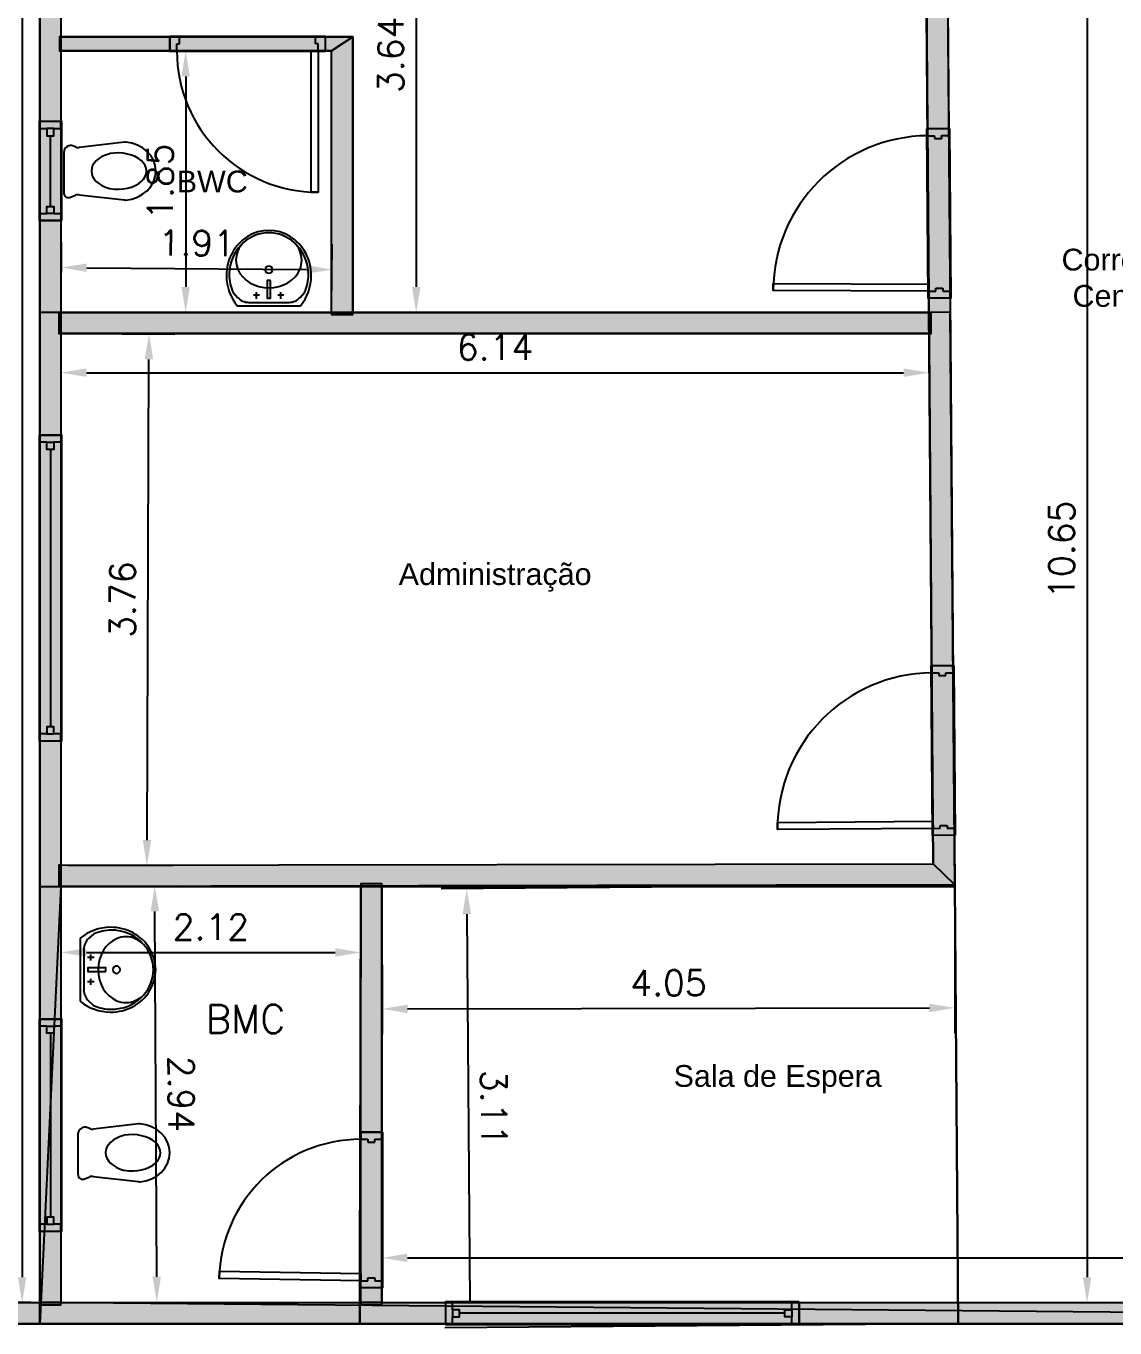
# Model space of a CAD drawing. Extents: x -7.4 to 20.1, y 0.2 to 18.5.
# Drawn here: x 2.51 to 10.21, y 1.05 to 10.26 of the extents above; entities that cross this region are included whole.
import ezdxf

# ---------------------------------------------------------------- set-up
doc = ezdxf.new("R2010")
doc.units = 0
doc.header["$MEASUREMENT"] = 0
doc.layers.get('0').update_dxf_attribs({"linetype": 'CONTINUOUS'})
doc.layers.get('Defpoints').update_dxf_attribs({"linetype": 'CONTINUOUS'})
for name, color, linetype in [('ANNOTATIONS', 7, 'CONTINUOUS'), ('BUILDING_ENVELOPE', 51, 'CONTINUOUS'), ('ENVELOPE_DE_CONSTRUçãO', 7, 'CONTINUOUS'), ('FIXTURES', 7, 'CONTINUOUS')]:
    doc.layers.add(name, color=color, linetype=linetype)
doc.styles.get("Standard").update_dxf_attribs({"font": 'txt.shx'})
doc.dimstyles.get("Standard").update_dxf_attribs({"dimtxt": 0.18, "dimasz": 0.18, "dimexe": 0.18, "dimexo": 0.0625, "dimgap": 0.09, "dimtad": 0, "dimtih": 1, "dimtoh": 1, "dimdec": 4, "dimzin": 0, "dimdsep": 46, "dimtxsty": 'Standard', "dimcen": 0.09, "dimadec": 0, "dimazin": 0, "dimtfac": 1, "dimtdec": 4, "dimtofl": 0, "dimtmove": 0, "dimatfit": 3, "dimfxl": 1, "dimtolj": 1, "dimtzin": 0, "dimarcsym": 0})

# ---------------------------------------------------------------- blocks, each defined once
blk = doc.blocks.new('*D30')
at = {"color": 0, "lineweight": -2, "transparency": 16777216}
for p, q in [((2.5404, 16.3319), (2.2981, 16.3319)), ((2.4781, 16.1519), (2.4781, 1.4122)), ((2.5404, 1.2322), (2.2981, 1.2322))]:
    blk.add_line(p, q, dxfattribs=at)
at = {"color": 0, "transparency": 16777216}
for points in [[(2.4481, 16.1519), (2.5081, 16.1519), (2.4781, 16.3319)], [(2.4481, 1.4122), (2.5081, 1.4122), (2.4781, 1.2322)]]:
    blk.add_solid(points, dxfattribs=at)
at = {"layer": 'Defpoints', "color": 0, "transparency": 16777216}
for p in [(2.6029, 16.3319), (2.4781, 1.2322), (2.6029, 1.2322)]:
    blk.add_point(p, dxfattribs=at)
at = {"color": 0, "transparency": 16777216, "insert": (2.2981, 8.782), "char_height": 0.18, "attachment_point": 5, "rotation": 90}
blk.add_mtext('\\A1;15.10', dxfattribs=at)
blk = doc.blocks.new('*D37')
at = {"color": 0, "lineweight": -2, "transparency": 16777216}
for p, q in [((9.0739, 11.8859), (10.1891, 11.8859)), ((10.0091, 11.7059), (10.0091, 1.4122)), ((9.0739, 1.2322), (10.1891, 1.2322))]:
    blk.add_line(p, q, dxfattribs=at)
at = {"color": 0, "transparency": 16777216}
for points in [[(9.9791, 11.7059), (10.0391, 11.7059), (10.0091, 11.8859)], [(9.9791, 1.4122), (10.0391, 1.4122), (10.0091, 1.2322)]]:
    blk.add_solid(points, dxfattribs=at)
at = {"layer": 'Defpoints', "color": 0, "transparency": 16777216}
for p in [(9.0114, 11.8859), (9.0114, 1.2322), (10.0091, 1.2322)]:
    blk.add_point(p, dxfattribs=at)
at = {"color": 0, "transparency": 16777216, "insert": (9.8291, 6.559), "char_height": 0.18, "attachment_point": 5, "rotation": 90}
blk.add_mtext('\\A1;10.65', dxfattribs=at)
blk = doc.blocks.new('*D38')
at = {"color": 0, "lineweight": -2, "transparency": 16777216}
for p, q in [((5.0228, 4.1184), (5.0228, 1.3693)), ((17.6265, 4.1184), (17.6265, 1.3693)), ((5.2028, 1.5493), (17.4465, 1.5493))]:
    blk.add_line(p, q, dxfattribs=at)
at = {"color": 0, "transparency": 16777216}
for points in [[(5.2028, 1.5793), (5.2028, 1.5193), (5.0228, 1.5493)], [(17.4465, 1.5793), (17.4465, 1.5193), (17.6265, 1.5493)]]:
    blk.add_solid(points, dxfattribs=at)
at = {"layer": 'Defpoints', "color": 0, "transparency": 16777216}
for p in [(5.0228, 4.1809), (17.6265, 4.1809), (17.6265, 1.5493)]:
    blk.add_point(p, dxfattribs=at)
at = {"color": 0, "transparency": 16777216, "insert": (11.3246, 1.7293), "char_height": 0.18, "attachment_point": 5}
blk.add_mtext('\\A1;12.60', dxfattribs=at)
blk = doc.blocks.new('*D40')
at = {"color": 0, "lineweight": -2, "transparency": 16777216}
for p, q in [((2.8154, 11.882), (5.4447, 11.882)), ((5.2647, 11.702), (5.2647, 8.4177)), ((2.8154, 8.2377), (5.4447, 8.2377))]:
    blk.add_line(p, q, dxfattribs=at)
at = {"color": 0, "transparency": 16777216}
for points in [[(5.2347, 11.702), (5.2947, 11.702), (5.2647, 11.882)], [(5.2347, 8.4177), (5.2947, 8.4177), (5.2647, 8.2377)]]:
    blk.add_solid(points, dxfattribs=at)
at = {"layer": 'Defpoints', "color": 0, "transparency": 16777216}
for p in [(2.7529, 11.882), (2.7529, 8.2377), (5.2647, 8.2377)]:
    blk.add_point(p, dxfattribs=at)
at = {"color": 0, "transparency": 16777216, "insert": (5.0847, 10.0598), "char_height": 0.18, "attachment_point": 5, "rotation": 90}
blk.add_mtext('\\A1;3.64', dxfattribs=at)
blk = doc.blocks.new('*D41')
at = {"color": 0, "lineweight": -2, "transparency": 16777216}
for p, q in [((2.8154, 10.0877), (3.8147, 10.0877)), ((3.6347, 9.9077), (3.6347, 8.4177)), ((2.8154, 8.2377), (3.8147, 8.2377))]:
    blk.add_line(p, q, dxfattribs=at)
at = {"color": 0, "transparency": 16777216}
for points in [[(3.6047, 9.9077), (3.6647, 9.9077), (3.6347, 10.0877)], [(3.6047, 8.4177), (3.6647, 8.4177), (3.6347, 8.2377)]]:
    blk.add_solid(points, dxfattribs=at)
at = {"layer": 'Defpoints', "color": 0, "transparency": 16777216}
for p in [(2.7529, 10.0877), (2.7529, 8.2377), (3.6347, 8.2377)]:
    blk.add_point(p, dxfattribs=at)
at = {"color": 0, "transparency": 16777216, "insert": (3.4547, 9.1627), "char_height": 0.18, "attachment_point": 5, "rotation": 90}
blk.add_mtext('\\A1;1.85', dxfattribs=at)
blk = doc.blocks.new('*D42')
at = {"color": 0, "lineweight": -2, "transparency": 16777216}
for p, q in [((2.7534, 8.3002), (2.7568, 8.7354)), ((4.6664, 8.2852), (4.6699, 8.7203)), ((2.9354, 8.554), (4.4885, 8.5418))]:
    blk.add_line(p, q, dxfattribs=at)
at = {"color": 0, "transparency": 16777216}
for points in [[(2.9356, 8.584), (2.9351, 8.524), (2.7554, 8.5554)], [(4.4887, 8.5718), (4.4882, 8.5118), (4.6685, 8.5403)]]:
    blk.add_solid(points, dxfattribs=at)
at = {"layer": 'Defpoints', "color": 0, "transparency": 16777216}
for p in [(4.6685, 8.5403), (2.7529, 8.2377), (4.666, 8.2227)]:
    blk.add_point(p, dxfattribs=at)
at = {"color": 0, "transparency": 16777216, "insert": (3.7133, 8.7279), "char_height": 0.18, "attachment_point": 5, "rotation": 359.54959}
blk.add_mtext('\\A1;1.91', dxfattribs=at)
blk = doc.blocks.new('*D43')
at = {"color": 0, "lineweight": -2, "transparency": 16777216}
for p, q in [((2.7529, 8.0252), (2.7529, 7.6313)), ((8.8917, 8.0251), (8.8917, 7.6312)), ((2.9329, 7.8113), (8.7117, 7.8112))]:
    blk.add_line(p, q, dxfattribs=at)
at = {"color": 0, "transparency": 16777216}
for points in [[(2.9329, 7.8413), (2.9329, 7.7813), (2.7529, 7.8113)], [(8.7117, 7.8412), (8.7117, 7.7812), (8.8917, 7.8112)]]:
    blk.add_solid(points, dxfattribs=at)
at = {"layer": 'Defpoints', "color": 0, "transparency": 16777216}
for p in [(2.7529, 8.0877), (8.8917, 8.0876), (8.8917, 7.8112)]:
    blk.add_point(p, dxfattribs=at)
at = {"color": 0, "transparency": 16777216, "insert": (5.8223, 7.9913), "char_height": 0.18, "attachment_point": 5, "rotation": 359.99882}
blk.add_mtext('\\A1;6.14', dxfattribs=at)
blk = doc.blocks.new('*D44')
at = {"color": 0, "lineweight": -2, "transparency": 16777216}
for p, q in [((2.8154, 8.0874), (3.5557, 8.0845)), ((3.3614, 4.5045), (3.375, 7.9052)), ((2.8004, 4.3267), (3.5407, 4.3238))]:
    blk.add_line(p, q, dxfattribs=at)
at = {"color": 0, "transparency": 16777216}
for points in [[(3.345, 7.9053), (3.405, 7.9051), (3.3757, 8.0852)], [(3.3314, 4.5046), (3.3914, 4.5044), (3.3607, 4.3245)]]:
    blk.add_solid(points, dxfattribs=at)
at = {"layer": 'Defpoints', "color": 0, "transparency": 16777216}
for p in [(2.7529, 8.0877), (3.3757, 8.0852), (2.7379, 4.327)]:
    blk.add_point(p, dxfattribs=at)
at = {"color": 0, "transparency": 16777216, "insert": (3.1882, 6.2056), "char_height": 0.18, "attachment_point": 5, "rotation": 89.77147}
blk.add_mtext('\\A1;3.76', dxfattribs=at)
blk = doc.blocks.new('*D45')
at = {"color": 0, "lineweight": -2, "transparency": 16777216}
for p, q in [((2.7529, 4.1145), (2.7529, 3.53)), ((4.8728, 4.1145), (4.8728, 3.53)), ((2.9329, 3.71), (4.6928, 3.71))]:
    blk.add_line(p, q, dxfattribs=at)
at = {"color": 0, "transparency": 16777216}
for points in [[(2.9329, 3.74), (2.9329, 3.68), (2.7529, 3.71)], [(4.6928, 3.74), (4.6928, 3.68), (4.8728, 3.71)]]:
    blk.add_solid(points, dxfattribs=at)
at = {"layer": 'Defpoints', "color": 0, "transparency": 16777216}
for p in [(2.7529, 4.177), (4.8728, 4.177), (4.8728, 3.71)]:
    blk.add_point(p, dxfattribs=at)
at = {"color": 0, "transparency": 16777216, "insert": (3.8128, 3.89), "char_height": 0.18, "attachment_point": 5}
blk.add_mtext('\\A1;2.12', dxfattribs=at)
blk = doc.blocks.new('*D46')
at = {"color": 0, "lineweight": -2, "transparency": 16777216}
for p, q in [((2.8004, 4.1773), (3.5958, 4.1814)), ((3.4299, 1.4156), (3.4167, 4.0004)), ((2.8154, 1.2325), (3.6108, 1.2365))]:
    blk.add_line(p, q, dxfattribs=at)
at = {"color": 0, "transparency": 16777216}
for points in [[(3.4467, 4.0006), (3.3867, 4.0003), (3.4158, 4.1804)], [(3.4599, 1.4158), (3.3999, 1.4155), (3.4308, 1.2356)]]:
    blk.add_solid(points, dxfattribs=at)
at = {"layer": 'Defpoints', "color": 0, "transparency": 16777216}
for p in [(2.7379, 4.177), (3.4158, 4.1804), (2.7529, 1.2322)]:
    blk.add_point(p, dxfattribs=at)
at = {"color": 0, "transparency": 16777216, "insert": (3.6033, 2.7089), "char_height": 0.18, "attachment_point": 5, "rotation": 270.29184}
blk.add_mtext('\\A1;2.94', dxfattribs=at)
blk = doc.blocks.new('*D56')
at = {"color": 0, "lineweight": -2, "transparency": 16777216}
for p, q in [((9.0103, 4.1875), (5.4417, 4.159)), ((5.6231, 3.9805), (5.645, 1.2346)), ((9.035, 1.0817), (5.4664, 1.0532))]:
    blk.add_line(p, q, dxfattribs=at)
at = {"color": 0, "transparency": 16777216}
for points in [[(5.6531, 3.9807), (5.5931, 3.9802), (5.6217, 4.1604)], [(5.675, 1.2349), (5.615, 1.2344), (5.6464, 1.0546)]]:
    blk.add_solid(points, dxfattribs=at)
at = {"layer": 'Defpoints', "color": 0, "transparency": 16777216}
for p in [(9.0728, 4.188), (5.6464, 1.0546), (9.0975, 1.0822)]:
    blk.add_point(p, dxfattribs=at)
at = {"color": 0, "transparency": 16777216, "insert": (5.8141, 2.609), "char_height": 0.18, "attachment_point": 5, "rotation": 270.45681}
blk.add_mtext('\\A1;3.11', dxfattribs=at)
blk = doc.blocks.new('*D57')
at = {"color": 0, "lineweight": -2, "transparency": 16777216}
for p, q in [((5.0229, 4.1184), (5.0246, 3.1305)), ((9.0729, 4.1255), (9.0746, 3.1376)), ((5.2043, 3.3108), (8.8943, 3.3172))]:
    blk.add_line(p, q, dxfattribs=at)
at = {"color": 0, "transparency": 16777216}
for points in [[(5.2042, 3.3408), (5.2043, 3.2808), (5.0243, 3.3105)], [(8.8942, 3.3472), (8.8943, 3.2872), (9.0743, 3.3176)]]:
    blk.add_solid(points, dxfattribs=at)
at = {"layer": 'Defpoints', "color": 0, "transparency": 16777216}
for p in [(5.0228, 4.1809), (9.0728, 4.188), (9.0743, 3.3176)]:
    blk.add_point(p, dxfattribs=at)
at = {"color": 0, "transparency": 16777216, "insert": (7.049, 3.494), "char_height": 0.18, "attachment_point": 5, "rotation": 0.09952}
blk.add_mtext('\\A1;4.05', dxfattribs=at)

msp = doc.modelspace()

# ---------------------------------------------------------------- hatches: boundary and pattern name
at = {"layer": 'BUILDING_ENVELOPE'}
for points in [[(2.7529, 16.1819), (2.7529, 1.2322), (2.6029, 1.2322), (2.6029, 16.3319)], [(9.0114, 11.8859), (9.0728, 4.188), (8.9216, 4.3377), (8.8614, 11.8858)], [(4.666, 8.2377), (4.666, 10.0877), (4.816, 10.1877), (4.816, 8.2377)], [(2.7529, 8.0877), (2.7529, 8.2377), (2.7379, 8.2377), (2.7379, 8.0877)], [(2.7529, 8.2377), (8.8905, 8.2376), (8.8917, 8.0876), (2.7529, 8.0877)], [(4.816, 8.2377), (4.666, 8.2377), (4.666, 8.2227), (4.816, 8.2227)], [(8.8905, 8.2376), (8.8917, 8.0876), (8.9067, 8.0877), (8.9055, 8.2377)], [(2.7529, 4.327), (8.9216, 4.3377), (9.0728, 4.188), (2.7529, 4.177)], [(2.7529, 4.177), (2.7529, 4.327), (2.7379, 4.327), (2.7379, 4.177)], [(4.8724, 1.2322), (4.8728, 4.1807), (5.0228, 4.1809), (5.0224, 1.2322)], [(4.8728, 4.1807), (5.0228, 4.1809), (5.0227, 4.1959), (4.8727, 4.1957)], [(1.0532, 1.2322), (17.6077, 1.2322), (17.7568, 1.0822), (0.9032, 1.0822)], [(2.7529, 1.2322), (2.6029, 1.2322), (2.6029, 1.2172), (2.7529, 1.2172)], [(5.0224, 1.2322), (4.8724, 1.2322), (4.8724, 1.2172), (5.0224, 1.2172)]]:
    msp.add_hatch(color=253, dxfattribs=at).paths.add_polyline_path(points)
at = {"layer": 'ENVELOPE_DE_CONSTRUçãO'}
for points in [[(2.7529, 10.0877), (2.7529, 10.1877), (2.7429, 10.1877), (2.7429, 10.0877)], [(2.7529, 10.1877), (4.816, 10.1877), (4.666, 10.0877), (2.7529, 10.0877)]]:
    msp.add_hatch(color=253, dxfattribs=at).paths.add_polyline_path(points)

# ---------------------------------------------------------------- linework, layer by layer
for points in [[(0.9032, 17.6319), (19.4029, 17.6319), (19.2529, 1.0822), (0.9032, 1.0822), (0.9032, 17.6319)], [(0.9032, 1.0822), (2.6029, 1.0822), (2.6029, 16.3319), (2.6029, 17.6319), (0.9032, 17.6319), (0.9032, 1.0822)], [(2.6029, 16.3319), (17.8538, 16.3319), (17.7568, 1.0822), (0.9032, 1.0822)], [(2.6029, 16.3319), (17.8538, 16.3319), (17.7419, 1.0972), (2.6029, 1.2322), (2.6029, 16.3319)], [(0.9032, 1.0822), (2.7529, 1.0822)]]:
    msp.add_lwpolyline(points)
at = {"layer": 'BUILDING_ENVELOPE', "color": 7, "linetype": 'Continuous'}
for p, q in [((2.6029, 16.3319), (2.6029, 1.2322)), ((2.7529, 16.1819), (2.7529, 1.2322)), ((8.8614, 11.8858), (8.9216, 4.3377)), ((9.0114, 11.8859), (9.0728, 4.188)), ((3.5222, 10.1877), (3.5222, 10.0877)), ((3.5722, 10.1877), (3.5222, 10.1877)), ((3.5222, 10.1877), (3.5222, 10.0877)), ((3.5922, 10.1877), (3.5722, 10.1877)), ((3.5722, 10.0877), (3.5722, 10.1377)), ((3.5722, 10.1377), (3.5922, 10.1377)), ((3.5922, 10.1377), (3.5922, 10.1877)), ((4.5522, 10.1377), (4.5522, 10.1877)), ((4.5522, 10.1877), (4.5722, 10.1877)), ((4.5722, 10.1377), (4.5522, 10.1377)), ((4.5722, 10.1877), (4.6222, 10.1877)), ((4.5722, 10.0877), (4.5722, 10.1377)), ((4.6222, 10.1877), (4.6222, 10.0877)), ((4.6222, 10.1877), (4.6222, 10.0877)), ((4.816, 8.2377), (4.816, 10.1877)), ((3.5222, 10.0877), (3.5722, 10.0877)), ((4.6222, 10.0877), (4.5722, 10.0877)), ((4.666, 8.2377), (4.666, 10.0877)), ((2.7529, 9.5877), (2.6029, 9.5877)), ((2.6029, 9.5877), (2.6029, 9.5377)), ((2.7529, 9.5877), (2.6029, 9.5877)), ((2.7529, 9.5377), (2.7529, 9.5877)), ((2.6029, 9.5377), (2.6529, 9.5377)), ((2.6779, 8.9877), (2.6779, 9.4877)), ((2.7029, 9.5377), (2.7529, 9.5377)), ((9.0301, 9.5388), (8.8801, 9.5376)), ((9.0301, 9.5388), (8.8801, 9.5376)), ((8.8801, 9.5376), (8.8805, 9.4876)), ((8.8805, 9.4876), (8.9305, 9.488)), ((8.9305, 9.488), (8.9307, 9.468)), ((8.9805, 9.4884), (9.0305, 9.4888)), ((8.9807, 9.4684), (8.9805, 9.4884)), ((9.0305, 9.4888), (9.0301, 9.5388)), ((8.9307, 9.468), (8.9807, 9.4684)), ((2.6029, 8.8877), (2.6029, 8.9377)), ((2.6029, 8.9377), (2.6529, 8.9377)), ((2.7029, 8.9377), (2.7529, 8.9377)), ((2.7529, 8.9377), (2.7529, 8.8877)), ((2.7529, 8.8877), (2.6029, 8.8877)), ((2.7529, 8.8877), (2.6029, 8.8877)), ((8.8893, 8.3877), (8.9393, 8.3881)), ((8.8897, 8.3377), (8.8893, 8.3877)), ((8.9391, 8.4081), (8.9891, 8.4085)), ((8.9393, 8.3881), (8.9391, 8.4081)), ((8.9891, 8.4085), (8.9893, 8.3885)), ((8.9893, 8.3885), (9.0393, 8.3889)), ((9.0393, 8.3889), (9.0397, 8.3389)), ((9.0397, 8.3389), (8.8897, 8.3377)), ((9.0397, 8.3389), (8.8897, 8.3377)), ((2.7529, 8.2377), (8.8905, 8.2376)), ((2.7529, 8.0877), (8.8917, 8.0876)), ((2.6029, 7.369), (2.7529, 7.369)), ((2.6029, 7.319), (2.6029, 7.369)), ((2.6029, 7.369), (2.7529, 7.369)), ((2.7529, 7.369), (2.7529, 7.319)), ((2.6529, 7.319), (2.6029, 7.319)), ((2.7529, 7.319), (2.7029, 7.319)), ((2.6779, 7.269), (2.6779, 5.3065)), ((9.0604, 5.7388), (8.9104, 5.7377)), ((9.0604, 5.7388), (8.9104, 5.7377)), ((8.9104, 5.7377), (8.9108, 5.6877)), ((9.0608, 5.6888), (9.0604, 5.7388)), ((8.9108, 5.6877), (8.9608, 5.6881)), ((8.9608, 5.6881), (8.961, 5.6681)), ((8.961, 5.6681), (9.011, 5.6685)), ((9.0108, 5.6884), (9.0608, 5.6888)), ((9.011, 5.6685), (9.0108, 5.6884)), ((2.6529, 5.2565), (2.6029, 5.2565)), ((2.6029, 5.2565), (2.6029, 5.2065)), ((2.7529, 5.2565), (2.7029, 5.2565)), ((2.7529, 5.2065), (2.7529, 5.2565)), ((2.6029, 5.2065), (2.7529, 5.2065)), ((2.6029, 5.2065), (2.7529, 5.2065)), ((8.9694, 4.6081), (9.0194, 4.6085)), ((8.9696, 4.5881), (8.9694, 4.6081)), ((9.0194, 4.6085), (9.0196, 4.5885)), ((8.9196, 4.5877), (8.9696, 4.5881)), ((8.92, 4.5377), (8.9196, 4.5877)), ((9.07, 4.5389), (8.92, 4.5377)), ((9.07, 4.5389), (8.92, 4.5377)), ((9.0196, 4.5885), (9.0696, 4.5889)), ((9.0696, 4.5889), (9.07, 4.5389)), ((2.7529, 4.327), (8.9216, 4.3377)), ((2.7529, 4.177), (9.0728, 4.188)), ((4.8724, 1.2322), (4.8728, 4.1807)), ((5.0224, 1.2322), (5.0228, 4.1809)), ((2.6029, 3.2377), (2.7529, 3.2377)), ((2.6029, 3.1877), (2.6029, 3.2377)), ((2.6029, 3.2377), (2.7529, 3.2377)), ((2.7529, 3.2377), (2.7529, 3.1877)), ((2.6529, 3.1877), (2.6029, 3.1877)), ((2.6779, 3.1377), (2.6779, 1.8377)), ((2.7529, 3.1877), (2.7029, 3.1877)), ((4.8726, 2.4377), (4.8725, 2.3877)), ((5.0226, 2.4377), (4.8726, 2.4377)), ((5.0226, 2.4377), (4.8726, 2.4377)), ((5.0225, 2.3877), (5.0226, 2.4377)), ((4.8725, 2.3877), (4.9225, 2.3877)), ((4.9225, 2.3877), (4.9225, 2.3677)), ((4.9225, 2.3677), (4.9725, 2.3677)), ((4.9725, 2.3877), (5.0225, 2.3877)), ((4.9725, 2.3677), (4.9725, 2.3877)), ((2.6529, 1.7877), (2.6029, 1.7877)), ((2.6029, 1.7877), (2.6029, 1.7377)), ((2.7529, 1.7877), (2.7029, 1.7877)), ((2.7529, 1.7377), (2.7529, 1.7877)), ((2.6029, 1.7377), (2.7529, 1.7377)), ((2.6029, 1.7377), (2.7529, 1.7377)), ((4.8724, 1.3377), (4.8724, 1.3877)), ((4.8724, 1.3877), (4.9224, 1.3877)), ((4.9224, 1.3877), (4.9224, 1.4077)), ((4.9224, 1.4077), (4.9724, 1.4077)), ((4.9724, 1.4077), (4.9724, 1.3877)), ((4.9724, 1.3877), (5.0224, 1.3877)), ((5.0224, 1.3877), (5.0224, 1.3377)), ((5.0224, 1.3377), (4.8724, 1.3377)), ((5.0224, 1.3377), (4.8724, 1.3377)), ((1.0532, 1.2322), (17.6077, 1.2322)), ((5.4718, 1.2322), (5.4718, 1.0822)), ((5.5218, 1.2322), (5.4718, 1.2322)), ((5.4718, 1.2322), (5.4718, 1.0822)), ((5.5218, 1.1822), (5.5218, 1.2322)), ((7.9218, 1.1822), (7.9218, 1.2322)), ((7.9218, 1.2322), (7.9718, 1.2322)), ((7.9718, 1.2322), (7.9718, 1.0822)), ((7.9718, 1.2322), (7.9718, 1.0822)), ((5.5218, 1.0822), (5.5218, 1.1322)), ((7.8718, 1.1572), (5.5718, 1.1572)), ((7.9218, 1.0822), (7.9218, 1.1322)), ((0.9032, 1.0822), (17.7568, 1.0822)), ((5.4718, 1.0822), (5.5218, 1.0822)), ((7.9718, 1.0822), (7.9218, 1.0822))]:
    msp.add_line(p, q, dxfattribs=at)
at = {"layer": 'BUILDING_ENVELOPE'}
for points in [[(0.9032, 1.0822), (2.6029, 1.0822), (2.6029, 17.6319), (0.9032, 17.6319), (0.9032, 1.0822)], [(2.7529, 8.2377), (8.8905, 8.2387), (8.8614, 11.8858), (2.6029, 11.8858), (2.6029, 8.2377)], [(9.0728, 4.188), (9.0975, 1.0822), (11.7996, 1.0822), (11.7996, 4.1819), (11.8146, 11.8877), (9.0114, 11.8859), (9.0728, 4.188)], [(2.7529, 8.2377), (4.816, 8.2377), (4.816, 10.1877), (2.7529, 10.1877), (2.7529, 8.2377)], [(2.7529, 4.177), (9.0728, 4.177), (9.0405, 8.2388), (2.7529, 8.2377), (2.6029, 8.2377), (2.6029, 4.1767), (2.7529, 4.177)], [(2.6029, 1.0822), (4.8656, 1.0822), (4.8728, 4.1807), (2.7529, 4.177), (2.6029, 1.0822)], [(4.8728, 4.177), (4.8656, 1.0822), (9.0975, 1.0822), (9.0728, 4.188), (4.8728, 4.177)]]:
    msp.add_lwpolyline(points, dxfattribs=at)
at = {"layer": 'BUILDING_ENVELOPE', "color": 7, "linetype": 'Continuous'}
for points in [[(2.7529, 16.1819), (2.7529, 1.2322), (2.6029, 1.2322), (2.6029, 16.3319)], [(9.0114, 11.8859), (9.0728, 4.188), (8.9216, 4.3377), (8.8614, 11.8858)], [(3.5222, 10.1928), (4.6222, 10.1928), (4.6222, 10.0826), (3.5222, 10.0826)], [(4.666, 8.2377), (4.666, 10.0877), (4.816, 10.1877), (4.816, 8.2377)], [(4.5217, 9.0877), (4.5222, 10.0877), (4.5722, 10.0877), (4.5717, 9.0877)], [(2.7579, 8.8877), (2.7579, 9.5877), (2.5978, 9.5877), (2.5978, 8.8877)], [(2.6529, 9.5377), (2.6529, 9.4877), (2.7029, 9.4877), (2.7029, 9.5377)], [(9.0352, 9.5389), (9.0447, 8.3389), (8.8846, 8.3376), (8.875, 9.5376)], [(2.6529, 8.9377), (2.6529, 8.9877), (2.7029, 8.9877), (2.7029, 8.9377)], [(7.7895, 8.4431), (8.8895, 8.4377), (8.8893, 8.3877), (7.7893, 8.3931)], [(2.7529, 8.0877), (2.7529, 8.2377), (2.7379, 8.2377), (2.7379, 8.0877)], [(2.7529, 8.2377), (8.8905, 8.2376), (8.8917, 8.0876), (2.7529, 8.0877)], [(4.816, 8.2377), (4.666, 8.2377), (4.666, 8.2227), (4.816, 8.2227)], [(8.8905, 8.2376), (8.8917, 8.0876), (8.9067, 8.0877), (8.9055, 8.2377)], [(2.5978, 7.369), (2.5978, 5.2065), (2.7579, 5.2065), (2.7579, 7.369)], [(2.7029, 7.319), (2.7029, 7.269), (2.6529, 7.269), (2.6529, 7.319)], [(9.0655, 5.7389), (9.075, 4.5389), (8.9149, 4.5376), (8.9053, 5.7376)], [(2.7029, 5.2565), (2.7029, 5.3065), (2.6529, 5.3065), (2.6529, 5.2565)], [(7.8192, 4.6289), (8.9192, 4.6377), (8.9196, 4.5877), (7.8196, 4.5789)], [(2.7529, 4.327), (8.9216, 4.3377), (9.0728, 4.188), (2.7529, 4.177)], [(2.7529, 4.177), (2.7529, 4.327), (2.7379, 4.327), (2.7379, 4.177)], [(4.8724, 1.2322), (4.8728, 4.1807), (5.0228, 4.1809), (5.0224, 1.2322)], [(4.8728, 4.1807), (5.0228, 4.1809), (5.0227, 4.1959), (4.8727, 4.1957)], [(2.5978, 3.2377), (2.5978, 1.7377), (2.7579, 1.7377), (2.7579, 3.2377)], [(2.7029, 3.1877), (2.7029, 3.1377), (2.6529, 3.1377), (2.6529, 3.1877)], [(5.0276, 2.4377), (5.0275, 1.3377), (4.8673, 1.3377), (4.8675, 2.4377)], [(2.7029, 1.7877), (2.7029, 1.8377), (2.6529, 1.8377), (2.6529, 1.7877)], [(3.8734, 1.4543), (4.8733, 1.4377), (4.8724, 1.3877), (3.8726, 1.4043)], [(1.0532, 1.2322), (17.6077, 1.2322), (17.7568, 1.0822), (0.9032, 1.0822)], [(2.7529, 1.2322), (2.6029, 1.2322), (2.6029, 1.2172), (2.7529, 1.2172)], [(5.0224, 1.2322), (4.8724, 1.2322), (4.8724, 1.2172), (5.0224, 1.2172)], [(7.9718, 1.2372), (5.4718, 1.2372), (5.4718, 1.0771), (7.9718, 1.0771)], [(5.5218, 1.1322), (5.5718, 1.1322), (5.5718, 1.1822), (5.5218, 1.1822)], [(7.9218, 1.1322), (7.8718, 1.1322), (7.8718, 1.1822), (7.9218, 1.1822)]]:
    msp.add_lwpolyline(points, close=True, dxfattribs=at)
for centre, radius, start, end in [((4.5722, 10.0877), 1, 179.99922, 269.9696), ((8.8893, 8.3877), 1.1, 90.45681, 179.71498), ((8.9196, 4.5877), 1.1, 90.45681, 180.45681), ((4.8724, 1.3877), 1, 89.99329, 179.04943)]:
    msp.add_arc(centre, radius, start, end, dxfattribs=at)
at = {"layer": 'ENVELOPE_DE_CONSTRUçãO', "color": 7, "linetype": 'Continuous'}
for p, q in [((2.7529, 10.1877), (4.816, 10.1877)), ((2.7529, 10.0877), (4.666, 10.0877))]:
    msp.add_line(p, q, dxfattribs=at)
for points in [[(2.7529, 10.0877), (2.7529, 10.1877), (2.7429, 10.1877), (2.7429, 10.0877)], [(2.7529, 10.1877), (4.816, 10.1877), (4.666, 10.0877), (2.7529, 10.0877)]]:
    msp.add_lwpolyline(points, close=True, dxfattribs=at)
at = {"layer": 'FIXTURES', "color": 7, "linetype": 'Continuous'}
for p, q in [((2.8562, 9.4086), (2.8417, 9.4145)), ((3.2012, 9.4422), (2.8809, 9.4052)), ((2.7728, 9.3682), (2.7728, 9.0842)), ((2.8204, 9.0523), (2.8562, 9.0669)), ((2.8809, 9.0703), (3.2012, 9.0332)), ((4.1349, 8.3348), (4.1349, 8.3819)), ((4.307, 8.3348), (4.307, 8.3819)), ((3.9703, 8.3781), (4.0023, 8.3432)), ((4.0798, 8.3083), (4.2228, 8.3083)), ((4.1575, 8.3592), (4.1145, 8.3592)), ((4.2228, 8.3083), (4.3657, 8.3083)), ((4.3297, 8.3592), (4.2867, 8.3592)), ((4.4432, 8.3432), (4.4752, 8.3781)), ((3.9991, 8.2843), (4.4464, 8.2843)), ((2.8894, 3.8113), (2.8894, 3.3641)), ((2.9832, 3.8402), (2.9483, 3.8081)), ((2.9134, 3.7307), (2.9134, 3.5877)), ((2.9642, 3.6529), (2.9642, 3.696)), ((2.9399, 3.6756), (2.987, 3.6756)), ((2.9134, 3.5877), (2.9134, 3.4447)), ((2.9399, 3.5034), (2.987, 3.5034)), ((2.9642, 3.4807), (2.9642, 3.5238)), ((2.9483, 3.3673), (2.9832, 3.3352)), ((3.3012, 2.4972), (2.9809, 2.4602)), ((2.8728, 2.4232), (2.8728, 2.1392)), ((2.9562, 2.4636), (2.9417, 2.4695)), ((2.9204, 2.1073), (2.9562, 2.1219)), ((2.9809, 2.1253), (3.3012, 2.0882))]:
    msp.add_line(p, q, dxfattribs=at)
for points in [[(4.2353, 8.4644), (4.2103, 8.4644), (4.2103, 8.3382), (4.2353, 8.3382)], [(3.0694, 3.5752), (3.0694, 3.6002), (2.9432, 3.6002), (2.9432, 3.5752)]]:
    msp.add_lwpolyline(points, close=True, dxfattribs=at)
for centre, radius, start, end in [((2.8228, 9.3682), 0.05, 67.76427, 180), ((2.8751, 9.4549), 0.05, 247.76427, 276.58851), ((3.2069, 9.3925), 0.05, 86.02307, 96.58851), ((3.1087, 9.3119), 0.05, 99.9939, 105.17302), ((2.8073, 9.0842), 0.0345, 180, 292.31599), ((2.8751, 9.0207), 0.05, 83.38508, 112.31599), ((3.1087, 9.1635), 0.05, 254.82698, 260.0061), ((3.2069, 9.0829), 0.05, 263.38508, 273.97637), ((4.0832, 8.4192), 0.111, 223.24358, 268.24358), ((4.3623, 8.4192), 0.111, 271.75642, 316.75642), ((3.0243, 3.7273), 0.111, 133.24358, 178.24358), ((3.0243, 3.4481), 0.111, 181.75642, 226.75642), ((3.3069, 2.4475), 0.05, 86.02307, 96.58851), ((2.9228, 2.4232), 0.05, 67.76427, 180), ((2.9751, 2.5099), 0.05, 247.76427, 276.58851), ((3.2087, 2.3669), 0.05, 99.9939, 105.17302), ((2.9073, 2.1392), 0.0345, 180, 292.31599), ((2.9751, 2.0757), 0.05, 83.38508, 112.31599), ((3.2087, 2.2185), 0.05, 254.82698, 260.0061), ((3.3069, 2.1379), 0.05, 263.38508, 273.97637)]:
    msp.add_arc(centre, radius, start, end, dxfattribs=at)
for centre, major_axis, ratio, start_param, end_param in [((3.1925, 9.2377), (0.2303, 0), 0.891698, 4.790187, 7.776173), ((3.179, 9.2377), (0.2112, 0), 0.630769, 1.976838, 4.306348), ((3.1546, 9.2377), (0.2031, 0), 0.630769, 4.439966, 8.126405), ((4.2228, 8.4997), (0, 0.318), 0.943396, 4.706119, 7.860251), ((4.2234, 8.5053), (0, 0.2956), 0.949035, 0.002398, 0.695408), ((4.2221, 8.5053), (0, 0.2956), 0.949035, -0.695408, -0.002398), ((4.2234, 8.5053), (0, 0.2956), 0.949035, 0.695408, 1.447633), ((4.2228, 8.6072), (-0.2327, 0), 0.841322, -0.693081, 0), ((4.2228, 8.6072), (-0.2327, 0), 0.841322, -0.693081, 0), ((4.2221, 8.5053), (0, 0.2956), 0.949035, -1.447633, -0.695408), ((4.2228, 8.6072), (-0.2327, 0), 0.841322, 3.141593, 3.834674), ((4.2228, 8.6072), (-0.2327, 0), 0.841322, -3.141593, -2.448512), ((4.2228, 8.6072), (-0.2327, 0), 0.841322, 0, 0.341166), ((4.2228, 8.6072), (-0.2327, 0), 0.841322, 0, 0.341166), ((4.2228, 8.6072), (-0.2327, 0), 0.841322, 2.800426, 3.141593), ((4.2228, 8.6072), (-0.2327, 0), 0.841322, -3.482759, -3.141593), ((4.2396, 8.5031), (0, 0.3359), 0.943396, 1.586763, 2.28018), ((4.2234, 8.5053), (0, 0.2956), 0.949035, 1.447633, 1.570796), ((4.2234, 8.5053), (0, 0.2956), 0.949035, 1.570796, 2.015896), ((4.2228, 8.6072), (-0.2327, 0), 0.841322, 0.341166, 2.800426), ((4.2228, 8.6072), (-0.2327, 0), 0.841322, 0.341166, 2.800426), ((4.2228, 8.5401), (-0.0262, 0), 0.969719, -3.141017, -0.000576), ((4.2228, 8.5401), (-0.0262, 0), 0.969719, 0.000576, 3.141017), ((4.206, 8.5031), (0, 0.3359), 0.943396, 4.003006, 4.696422), ((4.2221, 8.5053), (0, 0.2956), 0.949035, -2.015896, -1.570796), ((4.2221, 8.5053), (0, 0.2956), 0.949035, -1.570796, -1.447633), ((3.1081, 3.5709), (0.3359, 0), 0.943396, 1.586763, 2.28018), ((3.1048, 3.5877), (0.318, 0), 0.943396, 4.706119, 7.860251), ((3.1104, 3.587), (0.2956, 0), 0.949035, 1.570796, 2.015896), ((3.2122, 3.5877), (0, 0.2327), 0.841322, 0.341166, 2.800426), ((3.2122, 3.5877), (0, 0.2327), 0.841322, 0.341166, 2.800426), ((3.1104, 3.587), (0.2956, 0), 0.949035, 1.447633, 1.570796), ((3.1104, 3.587), (0.2956, 0), 0.949035, 0.695408, 1.447633), ((3.2122, 3.5877), (0, 0.2327), 0.841322, 0, 0.341166), ((3.2122, 3.5877), (0, 0.2327), 0.841322, 0, 0.341166), ((3.2122, 3.5877), (0, 0.2327), 0.841322, -0.693081, 0), ((3.2122, 3.5877), (0, 0.2327), 0.841322, -0.693081, 0), ((3.1104, 3.587), (0.2956, 0), 0.949035, 0.002398, 0.695408), ((3.1451, 3.5877), (0, 0.0262), 0.969719, 0.000576, 3.141017), ((3.1451, 3.5877), (0, 0.0262), 0.969719, -3.141017, -0.000576), ((3.1104, 3.5884), (0.2956, 0), 0.949035, -0.695408, -0.002398), ((3.1104, 3.5884), (0.2956, 0), 0.949035, -1.447633, -0.695408), ((3.2122, 3.5877), (0, 0.2327), 0.841322, 3.141593, 3.834674), ((3.2122, 3.5877), (0, 0.2327), 0.841322, -3.141593, -2.448512), ((3.1081, 3.6045), (0.3359, 0), 0.943396, 4.003006, 4.696422), ((3.1104, 3.5884), (0.2956, 0), 0.949035, -2.015896, -1.570796), ((3.2122, 3.5877), (0, 0.2327), 0.841322, 2.800426, 3.141593), ((3.2122, 3.5877), (0, 0.2327), 0.841322, -3.482759, -3.141593), ((3.1104, 3.5884), (0.2956, 0), 0.949035, -1.570796, -1.447633), ((3.2925, 2.2927), (0.2303, 0), 0.891698, 4.790187, 7.776173), ((3.279, 2.2927), (0.2112, 0), 0.630769, 1.976838, 4.306348), ((3.2546, 2.2927), (0.2031, 0), 0.630769, 4.439966, 8.126405)]:
    msp.add_ellipse(centre, major_axis=major_axis, ratio=ratio, start_param=start_param, end_param=end_param, dxfattribs=at)

# ---------------------------------------------------------------- texts
at = {"insert": (3.7753, 3.3387), "char_height": 0.2, "attachment_point": 1}
msp.add_mtext_dynamic_manual_height_columns('BMC', width=0.17067, gutter_width=1, heights=[0], dxfattribs=at)
at = {"layer": 'ANNOTATIONS', "char_height": 0.154097, "attachment_point": 5}
for s, insert, width in [('\\C7;\\fArial|b0|i0|;\\H0.15409676972777;BWC', (3.8228, 9.1627), 1.3), ('\\C7;\\fArial|b0|i0|;\\H0.15409676972777;Corredor\\PCentral', (10.2529, 8.4819), 1.3), ('\\C7;\\fArial|b0|i0|;\\H0.15409676972777;Administração', (5.8228, 6.3627), 2), ('\\C7;\\fArial|b0|i0|;\\H0.15409676972777;Sala de Espera', (7.8211, 2.8127), 2.596762)]:
    msp.add_mtext(s, dxfattribs=dict(at, insert=insert, width=width))

# ---------------------------------------------------------------- dimensions: what is measured, and where the dimension line sits
for base, p1, p2, picture, middle in [((2.4781, 1.2322), (2.6029, 16.3319), (2.6029, 1.2322), '*D30', (2.2981, 8.782)), ((5.2647, 8.2377), (2.7529, 11.882), (2.7529, 8.2377), '*D40', (5.0847, 10.0598)), ((10.0091, 1.2322), (9.0114, 11.8859), (9.0114, 1.2322), '*D37', (9.8291, 6.559))]:
    dim = msp.add_linear_dim(base=base, p1=p1, p2=p2, angle=90, dimstyle='Standard', override={"dimtad": 1, "dimtih": 0, "dimtoh": 0, "dimdec": 2})
    dim.commit()
    dim.dimension.update_dxf_attribs({"geometry": picture, "text_midpoint": middle})
for p1, p2, distance, picture, middle in [((2.7529, 10.0877), (2.7529, 8.2377), 0.8818, '*D41', (3.4547, 9.1627)), ((2.7529, 8.2377), (4.666, 8.2227), 0.3177, '*D42', (3.7133, 8.7279)), ((2.7529, 8.0877), (8.8917, 8.0876), -0.2764, '*D43', (5.8223, 7.9913)), ((2.7379, 4.327), (2.7529, 8.0877), -0.6229, '*D44', (3.1882, 6.2056)), ((2.7529, 1.2322), (2.7379, 4.177), -0.6779, '*D46', (3.6033, 2.7089)), ((5.0228, 4.1809), (9.0728, 4.188), -0.8704, '*D57', (7.049, 3.494)), ((9.0728, 4.188), (9.0975, 1.0822), -3.4512, '*D56', (5.8141, 2.609))]:
    dim = msp.add_aligned_dim(p1=p1, p2=p2, distance=distance, dimstyle='Standard', override={"dimtad": 1, "dimtih": 0, "dimtoh": 0, "dimdec": 2})
    dim.commit()
    dim.dimension.update_dxf_attribs({"geometry": picture, "text_midpoint": middle})
for base, p1, p2, picture, middle in [((4.8728, 3.71), (2.7529, 4.177), (4.8728, 4.177), '*D45', (3.8128, 3.89)), ((17.6265, 1.5493), (5.0228, 4.1809), (17.6265, 4.1809), '*D38', (11.3246, 1.7293))]:
    dim = msp.add_linear_dim(base=base, p1=p1, p2=p2, dimstyle='Standard', override={"dimtad": 1, "dimtih": 0, "dimtoh": 0, "dimdec": 2})
    dim.commit()
    dim.dimension.update_dxf_attribs({"geometry": picture, "text_midpoint": middle})

doc.saveas('drawing.dxf')
